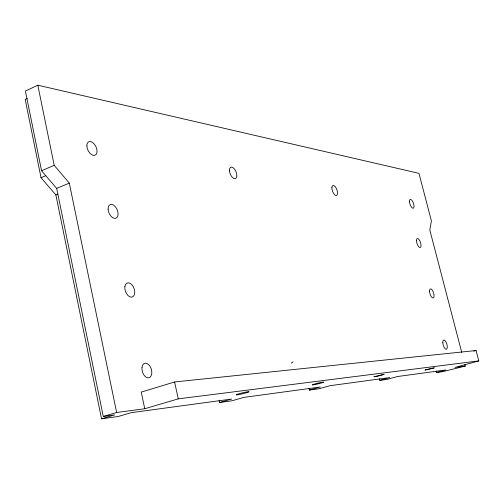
<?xml version="1.0" encoding="UTF-8"?>
<svg xmlns="http://www.w3.org/2000/svg" width="504" height="504" viewBox="0 0 504 504"><rect width="100%" height="100%" fill="white"/><g stroke="black" fill="none" stroke-linecap="round" stroke-linejoin="round"><path stroke-width="0.76" d="M291.306 363.044L293.082 361.935M461.733 352.372L429.805 230L431.405 220.935L418.963 173.351L37.806 85.189L25.421 91.073L41.555 170.762L56.687 188.395L103.282 416.468L114.628 414.924L101.537 418.811L55.881 194.953L41.026 177.723L25.2 99.445L27.222 98.488M41.555 170.762L54.199 165.318L69.3 183.116L116.645 412.493L103.282 416.468M41.026 177.723L45.845 175.663M56.687 188.395L69.3 183.116M55.881 194.953L57.941 194.097M464.909 364.537L465.299 366.055L455.017 367.422L478.8 360.908L476.066 350.513L174.598 381.969L141.24 392.093L144.749 408.75L116.645 412.493M144.749 408.75L178.246 398.866L478.8 360.908M219.164 400.182L219.681 402.482L231.626 399.048L131.103 412.688L118.163 416.512L101.537 418.811M309.009 388.559L309.374 390.09L320.311 387.009L243.911 397.379L232.098 400.768L219.681 402.482M473.842 351.137L476.066 350.513M379.411 378.832L379.789 380.363L389.85 377.565L329.824 385.718L319 388.76L309.374 390.09M436.149 370.994L436.54 372.519L445.845 369.968L397.435 376.538L387.469 379.298L379.789 380.363M465.299 366.055L442.808 371.65L436.54 372.519M174.598 381.969L178.246 398.866M37.806 85.189L54.199 165.318M374.069 376.715L377.446 376.274L384.155 374.327L374.069 376.715M425.105 370.043L434.234 367.876L425.105 370.043M86.858 145.895A7.447 4.378 64.2 0 0 94.657 155.364A7.447 4.378 64.2 0 0 94.355 144.144A7.447 4.378 64.2 0 0 86.858 145.895M229.484 170.856A6.18 3.106 68 0 0 235.362 178.687A6.18 3.106 68 0 0 234.606 169.193A6.18 3.106 68 0 0 229.484 170.856M331.903 187.62A5.305 2.312 69.9 0 0 335.992 195.527A5.305 2.312 69.9 0 0 336.307 188.351A5.305 2.312 69.9 0 0 331.903 187.62M409.487 201.342A4.656 1.783 70.8 0 0 412.915 208.253A4.656 1.783 70.8 0 0 412.883 201.902A4.656 1.783 70.8 0 0 409.487 201.342M142.034 367.252A7.541 4.656 73.6 0 0 148.472 377.868A7.541 4.656 73.6 0 0 150.154 366.471A7.541 4.656 73.6 0 0 142.034 367.252M124.916 286.392A7.44 4.549 70 0 0 131.33 297.146A7.44 4.549 70 0 0 133.106 286.417A7.44 4.549 70 0 0 124.916 286.392M108.102 209.141A7.384 4.416 66.7 0 0 115.788 218.257A7.384 4.416 66.7 0 0 115.397 206.766A7.384 4.416 66.7 0 0 108.102 209.141M442.802 342.481A4.807 1.871 73.8 0 0 446.248 349.291A4.807 1.871 73.8 0 0 446.078 342.166A4.807 1.871 73.8 0 0 442.802 342.481M429.534 291.154A4.756 1.852 72.7 0 0 432.986 298.015A4.756 1.852 72.7 0 0 432.867 291.161A4.756 1.852 72.7 0 0 429.534 291.154M416.474 240.622A4.712 1.827 71.6 0 0 419.926 247.533A4.712 1.827 71.6 0 0 419.87 240.944A4.712 1.827 71.6 0 0 416.474 240.622M315.076 384.546A5.884 0.372 -13.8 0 0 323.631 382.12A5.884 0.372 -13.8 0 0 315.038 383.891A5.884 0.372 -13.8 0 0 315.076 384.546M238.379 394.664A6.609 0.46 -13.5 0 0 248.913 391.885A6.609 0.46 -13.5 0 0 240.521 393.341A6.609 0.46 -13.5 0 0 238.379 394.664"/></g></svg>
